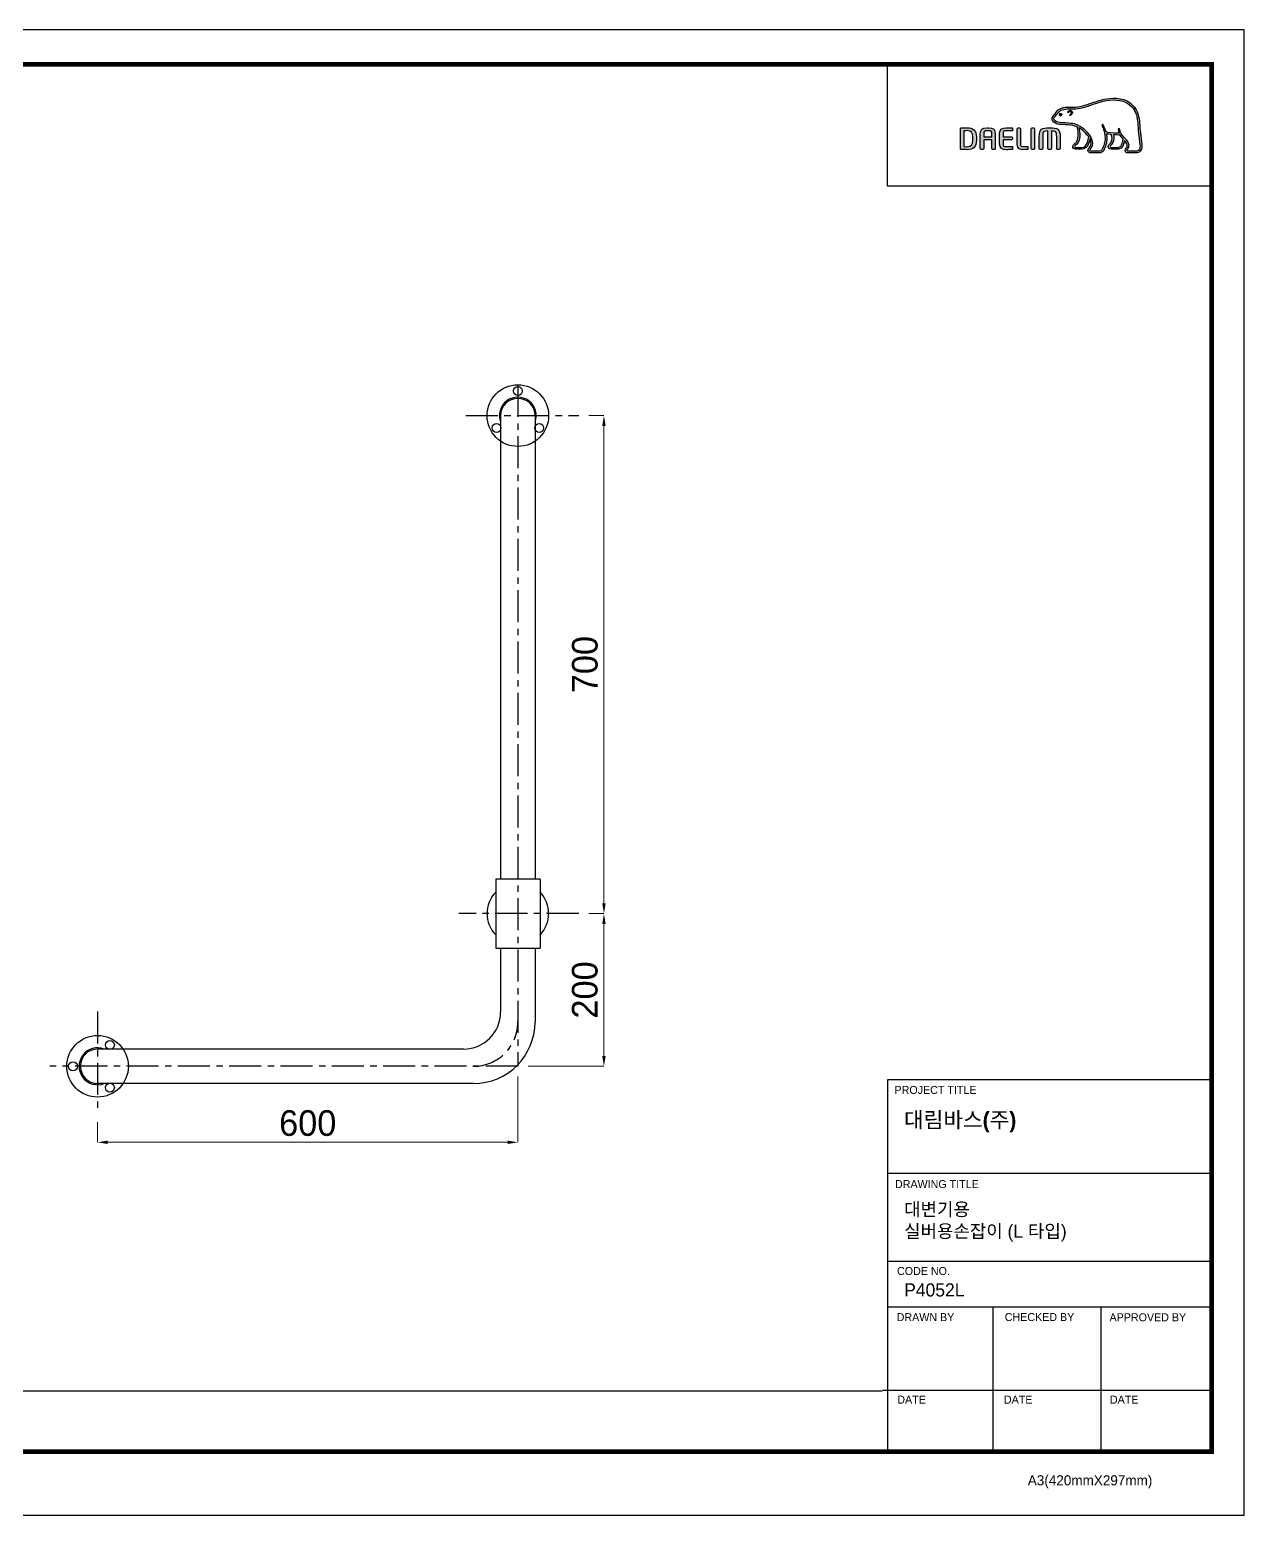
# Model space of a CAD drawing. Extents: x 0 to 790, y 0 to 579.
# Drawn here: x 316 to 790, y 0 to 579 of the extents above; entities that cross this region are included whole.
import ezdxf

# ---------------------------------------------------------------- set-up
doc = ezdxf.new("R2010")
doc.units = 0
doc.header["$LTSCALE"] = 10
doc.header["$MEASUREMENT"] = 0
doc.header["$PDMODE"] = 3
doc.header["$PDSIZE"] = -10
doc.linetypes.add('CENTER', pattern=[2, 1.25, -0.25, 0.25, -0.25])
doc.layers.get('0').update_dxf_attribs({"linetype": 'CONTINUOUS'})
doc.layers.get('DEFPOINTS').update_dxf_attribs({"linetype": 'CONTINUOUS'})
doc.layers.add('레이어 1', color=7, linetype='CONTINUOUS')
doc.styles.add('Daelim Dimension', font='')
doc.styles.get('Daelim Dimension').set_extended_font_data('나눔고딕')
doc.dimstyles.new('DEFAULT', dxfattribs={"dimscale": 2, "dimtxt": 2, "dimasz": 2, "dimexe": 0, "dimexo": 2, "dimgap": 1, "dimtad": 1, "dimdec": 0, "dimzin": 9, "dimdsep": 46, "dimtxsty": 'Daelim Dimension', "dimcen": 0.5, "dimclrd": 5, "dimclre": 5, "dimclrt": 256, "dimadec": 1, "dimazin": 0, "dimtfac": 1, "dimtdec": 0, "dimtix": 1, "dimtmove": 0, "dimatfit": 3, "dimfxl": 1, "dimtolj": 1, "dimtzin": 1, "dimlwd": 9, "dimlwe": 9, "dimarcsym": 0})

# ---------------------------------------------------------------- blocks, each defined once
blk = doc.blocks.new('*D0')
at = {"color": 5, "lineweight": 9, "transparency": 16777216}
for p, q in [((534.45, 428.41), (540.29, 428.41)), ((540.29, 424.41), (540.29, 238.41)), ((534.45, 234.41), (540.29, 234.41))]:
    blk.add_line(p, q, dxfattribs=at)
at = {"color": 5, "transparency": 16777216}
for points in [[(539.63, 424.41), (540.96, 424.41), (540.29, 428.41)], [(539.63, 238.41), (540.96, 238.41), (540.29, 234.41)]]:
    blk.add_solid(points, dxfattribs=at)
at = {"layer": 'DEFPOINTS', "color": 0, "transparency": 16777216}
for p in [(530.45, 428.41), (530.45, 234.41), (540.29, 234.41)]:
    blk.add_point(p, dxfattribs=at)
at = {"color": 7, "transparency": 16777216, "insert": (532.89, 331.41), "char_height": 10, "attachment_point": 5, "rotation": 90, "style": 'Daelim Dimension'}
blk.add_mtext('\\A1;700', dxfattribs=at)
blk = doc.blocks.new('*D1')
at = {"color": 5, "lineweight": 9, "transparency": 16777216}
for p, q in [((536.43, 234.41), (540.29, 234.41)), ((540.29, 230.41), (540.29, 178.93)), ((510.73, 174.93), (540.29, 174.93))]:
    blk.add_line(p, q, dxfattribs=at)
at = {"color": 5, "transparency": 16777216}
for points in [[(539.63, 230.41), (540.96, 230.41), (540.29, 234.41)], [(539.63, 178.93), (540.96, 178.93), (540.29, 174.93)]]:
    blk.add_solid(points, dxfattribs=at)
at = {"layer": 'DEFPOINTS', "color": 0, "transparency": 16777216}
for p in [(540.43, 234.41), (506.73, 174.93), (540.29, 174.93)]:
    blk.add_point(p, dxfattribs=at)
at = {"color": 7, "transparency": 16777216, "insert": (532.87, 204.67), "char_height": 10, "attachment_point": 5, "rotation": 90, "style": 'Daelim Dimension'}
blk.add_mtext('\\A1;200', dxfattribs=at)
blk = doc.blocks.new('*D2')
at = {"color": 5, "lineweight": 9, "transparency": 16777216}
for p, q in [((506.73, 170.93), (506.73, 145.31)), ((342.92, 153.13), (342.92, 145.31)), ((502.73, 145.31), (346.92, 145.31))]:
    blk.add_line(p, q, dxfattribs=at)
at = {"color": 5, "transparency": 16777216}
for points in [[(346.92, 145.97), (346.92, 144.64), (342.92, 145.31)], [(502.73, 145.97), (502.73, 144.64), (506.73, 145.31)]]:
    blk.add_solid(points, dxfattribs=at)
at = {"layer": 'DEFPOINTS', "color": 0, "transparency": 16777216}
for p in [(506.73, 174.93), (342.92, 157.13), (342.92, 145.31)]:
    blk.add_point(p, dxfattribs=at)
at = {"color": 7, "transparency": 16777216, "insert": (424.83, 152.75), "char_height": 10, "attachment_point": 5, "style": 'Daelim Dimension'}
blk.add_mtext('\\A1;600', dxfattribs=at)

msp = doc.modelspace()

# ---------------------------------------------------------------- hatches: boundary and pattern name
at = {"layer": '레이어 1'}
h = msp.add_hatch(color=5, dxfattribs=at)
h.dxf.hatch_style = 1
edge = h.paths.add_edge_path(flags=16)
edge.add_spline(control_points=[(748.8, 531.89), (748.46, 531.51), (748.03, 531.5), (748.01, 531.5), (748.01, 531.5), (744.54, 531.5), (744.54, 531.5), (744.42, 531.5), (744.32, 531.53), (744.26, 531.6), (744.2, 531.65), (744.18, 531.73), (744.18, 531.82), (744.18, 532.02), (744.32, 532.2), (744.47, 532.39), (744.61, 532.57), (744.75, 532.74), (744.82, 532.95), (745.01, 533.46), (744.99, 534), (744.76, 534.48), (744.36, 535.35), (743.75, 536.03), (743.16, 536.69), (743.16, 536.69), (742.96, 536.91), (742.96, 536.91), (742.2, 537.77), (741.41, 538.65), (741.34, 539.84), (741.33, 540.08), (741.22, 540.22), (741.07, 540.21), (741.07, 540.21), (740.84, 540.11), (740.84, 540.11), (740.78, 540.04), (740.75, 539.94), (740.75, 539.83), (740.75, 539.83), (740.75, 539.79), (740.75, 539.79), (740.78, 539.35), (740.88, 538.93), (741.06, 538.49), (741.06, 538.49), (741.08, 538.45), (741.08, 538.45), (741.08, 538.45), (741.03, 538.44), (741.03, 538.44), (738.81, 538.36), (736.63, 538.78), (735.99, 538.93), (735.59, 540.52), (734.95, 541.57), (734.92, 541.62), (734.87, 541.7), (734.79, 541.77), (734.72, 541.79), (734.72, 541.79), (734.53, 541.76), (734.51, 541.76), (734.49, 541.73), (734.46, 541.69), (734.39, 541.59), (734.39, 541.59), (734.38, 541.51), (734.38, 541.51), (734.38, 541.51), (734.44, 541.3), (734.44, 541.3), (734.49, 541.22), (735.63, 539.22), (735.63, 536.57), (735.63, 534.94), (735.2, 533.4), (734.35, 531.99), (734.15, 531.65), (733.88, 531.5), (733.49, 531.5), (733.49, 531.5), (730.07, 531.5), (730.07, 531.5), (729.96, 531.5), (729.72, 531.58), (729.72, 531.83), (729.72, 531.96), (729.85, 532.19), (730.06, 532.42), (731.48, 534.01), (730.66, 536.48), (729.3, 538.11), (727.98, 539.68), (725.83, 541.66), (723.07, 542.16), (722.09, 542.33), (720.48, 542.42), (719.18, 542.5), (719.18, 542.5), (717.87, 542.58), (717.87, 542.58), (717.19, 542.63), (716.08, 543.04), (715.74, 543.68), (715.6, 543.95), (715.61, 544.22), (715.79, 544.53), (715.91, 544.72), (716.06, 544.88), (716.26, 545.07), (716.47, 545.29), (716.69, 545.52), (716.87, 545.82), (716.87, 545.82), (716.92, 545.91), (716.92, 545.91), (717.58, 547.17), (718.93, 547.84), (720.95, 547.89), (720.95, 547.89), (722.09, 547.9), (722.09, 547.9), (723.35, 547.91), (724.77, 547.92), (725.93, 548.17), (727.57, 548.52), (729.22, 549.08), (730.67, 549.58), (730.67, 549.58), (730.71, 549.59), (730.71, 549.59), (732.51, 550.21), (734.36, 550.84), (736.26, 551.15), (739.3, 551.65), (743.47, 551.63), (746.09, 548.69), (747.3, 547.33), (748.05, 545.45), (748.3, 543.12), (748.3, 543.12), (748.29, 543.12), (748.29, 543.13), (748.31, 543.08), (748.33, 542.82), (748.43, 541.34), (748.47, 540.62), (748.5, 539.88), (748.69, 538.51), (748.69, 538.51), (749.21, 533.93), (749.21, 533.93), (749.21, 533.93), (749.25, 533.37), (749.25, 533.37), (749.25, 532.71), (749.1, 532.21), (748.8, 531.89)], knot_values=[0, 0, 0, 0, 1, 1, 1, 2, 2, 2, 3, 3, 3, 4, 4, 4, 5, 5, 5, 6, 6, 6, 7, 7, 7, 8, 8, 8, 9, 9, 9, 10, 10, 10, 11, 11, 11, 12, 12, 12, 13, 13, 13, 14, 14, 14, 15, 15, 15, 16, 16, 16, 17, 17, 17, 18, 18, 18, 19, 19, 19, 20, 20, 20, 21, 21, 21, 22, 22, 22, 23, 23, 23, 24, 24, 24, 25, 25, 25, 26, 26, 26, 27, 27, 27, 28, 28, 28, 29, 29, 29, 30, 30, 30, 31, 31, 31, 32, 32, 32, 33, 33, 33, 34, 34, 34, 35, 35, 35, 36, 36, 36, 37, 37, 37, 38, 38, 38, 39, 39, 39, 40, 40, 40, 41, 41, 41, 42, 42, 42, 43, 43, 43, 44, 44, 44, 45, 45, 45, 46, 46, 46, 47, 47, 47, 48, 48, 48, 49, 49, 49, 50, 50, 50, 51, 51, 51, 52, 52, 52, 53, 53, 53, 53], degree=3, periodic=0)
edge = h.paths.add_edge_path(flags=16)
edge.add_spline(control_points=[(740.8, 532.88), (740.8, 532.88), (737.97, 532.88), (737.97, 532.88), (737.76, 532.88), (737.6, 533.04), (737.6, 533.26), (737.6, 533.41), (737.72, 533.59), (737.85, 533.72), (738.42, 534.27), (739.01, 535.03), (739.01, 536.47), (739.01, 536.47), (738.97, 537.12), (738.97, 537.13), (738.97, 537.13), (738.87, 537.76), (738.87, 537.76), (738.87, 537.76), (738.86, 537.8), (738.86, 537.8), (738.86, 537.8), (738.9, 537.8), (738.9, 537.8), (739.43, 537.76), (740.46, 537.7), (741.43, 537.75), (741.68, 537.35), (742.08, 536.85), (742.67, 536.17), (742.64, 535.83), (742.36, 532.88), (740.8, 532.88)], knot_values=[0, 0, 0, 0, 1, 1, 1, 2, 2, 2, 3, 3, 3, 4, 4, 4, 5, 5, 5, 6, 6, 6, 7, 7, 7, 8, 8, 8, 9, 9, 9, 10, 10, 10, 11, 11, 11, 11], degree=3, periodic=0)
edge = h.paths.add_edge_path(flags=16)
edge.add_spline(control_points=[(726.62, 532.88), (726.62, 532.88), (724.14, 532.88), (724.14, 532.88), (723.95, 532.88), (723.75, 533.03), (723.75, 533.26), (723.75, 533.39), (723.87, 533.56), (724.08, 533.73), (724.71, 534.23), (725.66, 534.99), (725.76, 537.08), (725.76, 537.08), (725.77, 537.65), (725.77, 537.65), (725.77, 538.54), (725.57, 539.61), (725.38, 540.57), (725.38, 540.57), (725.35, 540.67), (725.35, 540.67), (725.35, 540.67), (725.43, 540.6), (725.43, 540.6), (725.8, 540.38), (727.82, 539), (729.26, 536.97), (729.14, 536.01), (728.6, 532.88), (726.62, 532.88)], knot_values=[0, 0, 0, 0, 1, 1, 1, 2, 2, 2, 3, 3, 3, 4, 4, 4, 5, 5, 5, 6, 6, 6, 7, 7, 7, 8, 8, 8, 9, 9, 9, 10, 10, 10, 10], degree=3, periodic=0)
edge = h.paths.add_edge_path()
edge.add_spline(control_points=[(749.91, 534), (749.91, 534), (749.39, 538.61), (749.39, 538.61), (749.19, 539.98), (749.16, 540.72), (749.14, 541.37), (749.14, 541.37), (749.01, 543.19), (749.01, 543.19), (748.73, 545.67), (747.93, 547.68), (746.62, 549.15), (743.78, 552.34), (739.36, 552.37), (736.14, 551.84), (734.17, 551.52), (732.29, 550.87), (730.47, 550.25), (730.47, 550.25), (730.41, 550.23), (730.41, 550.23), (728.98, 549.74), (727.37, 549.19), (725.78, 548.85), (724.69, 548.62), (723.33, 548.61), (722.12, 548.6), (722.12, 548.6), (720.93, 548.59), (720.93, 548.59), (718.64, 548.53), (717.08, 547.74), (716.29, 546.23), (716.29, 546.23), (716.25, 546.16), (716.25, 546.16), (716.12, 545.94), (715.93, 545.74), (715.76, 545.57), (715.57, 545.38), (715.35, 545.16), (715.19, 544.88), (715.02, 544.6), (714.94, 544.32), (714.94, 544.04), (714.94, 543.81), (715, 543.58), (715.12, 543.36), (715.6, 542.44), (716.99, 541.94), (717.82, 541.88), (717.82, 541.88), (719.04, 541.8), (719.07, 541.8), (720.29, 541.73), (721.96, 541.64), (722.94, 541.46), (723.51, 541.36), (724.16, 541.16), (724.76, 540.88), (724.8, 540.72), (725.11, 539.34), (725.11, 537.65), (725.11, 537.65), (725.1, 537.11), (725.1, 537.11), (725.01, 535.32), (724.23, 534.7), (723.66, 534.24), (723.6, 534.19), (723.09, 533.77), (723.05, 533.26), (723.03, 532.98), (723.11, 532.71), (723.28, 532.53), (723.47, 532.32), (723.76, 532.22), (724.14, 532.22), (724.14, 532.22), (726.62, 532.22), (726.62, 532.22), (728.47, 532.22), (729.39, 534.22), (729.67, 536.09), (729.67, 536.09), (729.68, 536.35), (729.68, 536.35), (729.68, 536.35), (729.75, 536.22), (729.75, 536.22), (729.99, 535.69), (730.14, 535.06), (730.14, 534.58), (730.14, 533.91), (729.93, 533.33), (729.53, 532.89), (729.44, 532.79), (728.94, 532.28), (728.94, 531.76), (728.94, 531.76), (728.94, 531.68), (728.94, 531.68), (729.01, 531.07), (729.51, 530.8), (729.96, 530.8), (729.96, 530.8), (733.49, 530.8), (733.49, 530.8), (734.12, 530.8), (734.63, 531.09), (734.95, 531.63), (735.85, 533.12), (736.31, 534.73), (736.31, 536.43), (736.31, 536.96), (736.26, 537.53), (736.16, 538.12), (736.16, 538.12), (736.15, 538.16), (736.15, 538.16), (736.15, 538.16), (736.2, 538.15), (736.2, 538.15), (736.62, 538.07), (737.3, 537.95), (738.15, 537.86), (738.15, 537.86), (738.17, 537.86), (738.17, 537.86), (738.17, 537.86), (738.28, 537.21), (738.28, 537.21), (738.28, 537.21), (738.31, 537.06), (738.31, 537.06), (738.31, 537.06), (738.34, 536.49), (738.34, 536.49), (738.34, 535.11), (737.72, 534.52), (737.38, 534.2), (737.38, 534.19), (736.91, 533.72), (736.86, 533.3), (736.86, 533.3), (736.85, 533.17), (736.85, 533.17), (736.85, 533.04), (736.88, 532.78), (737.11, 532.54), (737.31, 532.32), (737.63, 532.22), (738.05, 532.22), (738.05, 532.22), (740.8, 532.22), (740.8, 532.22), (742.46, 532.22), (742.96, 534.34), (743.17, 535.53), (743.17, 535.53), (743.18, 535.65), (743.18, 535.65), (743.18, 535.65), (743.24, 535.56), (743.24, 535.56), (743.63, 535.07), (743.96, 534.52), (744.13, 534.18), (744.21, 534.01), (744.26, 533.81), (744.26, 533.61), (744.26, 533.61), (744.2, 533.22), (744.2, 533.22), (744.13, 533), (743.98, 532.8), (743.84, 532.61), (743.63, 532.33), (743.41, 532.05), (743.41, 531.7), (743.41, 531.7), (743.43, 531.51), (743.43, 531.51), (743.53, 531.05), (743.9, 530.8), (744.48, 530.8), (744.48, 530.8), (748.01, 530.8), (748.01, 530.8), (748.08, 530.8), (748.77, 530.82), (749.31, 531.4), (749.74, 531.87), (749.95, 532.51), (749.95, 533.36), (749.95, 533.36), (749.91, 534), (749.91, 534)], knot_values=[0, 0, 0, 0, 1, 1, 1, 2, 2, 2, 3, 3, 3, 4, 4, 4, 5, 5, 5, 6, 6, 6, 7, 7, 7, 8, 8, 8, 9, 9, 9, 10, 10, 10, 11, 11, 11, 12, 12, 12, 13, 13, 13, 14, 14, 14, 15, 15, 15, 16, 16, 16, 17, 17, 17, 18, 18, 18, 19, 19, 19, 20, 20, 20, 21, 21, 21, 22, 22, 22, 23, 23, 23, 24, 24, 24, 25, 25, 25, 26, 26, 26, 27, 27, 27, 28, 28, 28, 29, 29, 29, 30, 30, 30, 31, 31, 31, 32, 32, 32, 33, 33, 33, 34, 34, 34, 35, 35, 35, 36, 36, 36, 37, 37, 37, 38, 38, 38, 39, 39, 39, 40, 40, 40, 41, 41, 41, 42, 42, 42, 43, 43, 43, 44, 44, 44, 45, 45, 45, 46, 46, 46, 47, 47, 47, 48, 48, 48, 49, 49, 49, 50, 50, 50, 51, 51, 51, 52, 52, 52, 53, 53, 53, 54, 54, 54, 55, 55, 55, 56, 56, 56, 57, 57, 57, 58, 58, 58, 59, 59, 59, 60, 60, 60, 61, 61, 61, 62, 62, 62, 63, 63, 63, 64, 64, 64, 65, 65, 65, 66, 66, 66, 66], degree=3, periodic=0)
edge = h.paths.add_edge_path(flags=0)
edge.add_spline(control_points=[(717.76, 545.9), (717.76, 545.9), (718.28, 546.14), (718.91, 545.89), (718.91, 545.89), (718.99, 545.86), (718.89, 545.71), (718.58, 545.3), (718.27, 545.21), (718.27, 545.21), (718.27, 545.21), (718.05, 545.13), (717.93, 545.28), (717.68, 545.57), (717.67, 545.74), (717.67, 545.74), (717.67, 545.74), (717.64, 545.87), (717.76, 545.9)], knot_values=[0, 0, 0, 0, 1, 1, 1, 2, 2, 2, 3, 3, 3, 4, 4, 4, 5, 5, 5, 6, 6, 6, 6], degree=3, periodic=0)
edge = h.paths.add_edge_path(flags=0)
edge.add_spline(control_points=[(721.15, 546.85), (721.07, 546.76), (721.07, 546.62), (721.15, 546.55), (721.23, 546.48), (721.37, 546.5), (721.44, 546.58), (721.48, 546.62), (721.9, 547.12), (722.27, 546.87), (722.4, 546.77), (722.46, 546.64), (722.44, 546.46), (722.4, 546.18), (722.16, 545.86), (721.99, 545.76), (721.9, 545.7), (721.83, 545.57), (721.88, 545.47), (721.92, 545.37), (722.05, 545.34), (722.15, 545.39), (722.46, 545.54), (722.84, 546.02), (722.89, 546.48), (722.93, 546.79), (722.79, 547.05), (722.53, 547.22), (721.99, 547.61), (721.38, 547.09), (721.15, 546.85)], knot_values=[0, 0, 0, 0, 1, 1, 1, 2, 2, 2, 3, 3, 3, 4, 4, 4, 5, 5, 5, 6, 6, 6, 7, 7, 7, 8, 8, 8, 9, 9, 9, 10, 10, 10, 10], degree=3, periodic=0)
edge = h.paths.add_edge_path(flags=0)
edge.add_spline(control_points=[(721.08, 546.47), (721.08, 546.47), (721.08, 546.47), (721.08, 546.47), (721.08, 546.47), (721.08, 546.47), (721.08, 546.47)], knot_values=[0, 0, 0, 0, 1, 1, 1, 2, 2, 2, 2], degree=3, periodic=0)
h = msp.add_hatch(color=5, dxfattribs=at)
h.dxf.hatch_style = 2
edge = h.paths.add_edge_path()
edge.add_spline(control_points=[(717.76, 545.9), (717.76, 545.9), (718.28, 546.14), (718.91, 545.89), (718.91, 545.89), (718.99, 545.86), (718.89, 545.71), (718.58, 545.3), (718.27, 545.21), (718.27, 545.21), (718.27, 545.21), (718.05, 545.13), (717.93, 545.28), (717.68, 545.57), (717.67, 545.74), (717.67, 545.74), (717.67, 545.74), (717.64, 545.87), (717.76, 545.9)], knot_values=[0, 0, 0, 0, 1, 1, 1, 2, 2, 2, 3, 3, 3, 4, 4, 4, 5, 5, 5, 6, 6, 6, 6], degree=3, periodic=0)
h = msp.add_hatch(color=5, dxfattribs=at)
h.dxf.hatch_style = 2
edge = h.paths.add_edge_path()
edge.add_spline(control_points=[(721.15, 546.85), (721.07, 546.76), (721.07, 546.62), (721.15, 546.55), (721.23, 546.48), (721.37, 546.5), (721.44, 546.58), (721.48, 546.62), (721.9, 547.12), (722.27, 546.87), (722.4, 546.77), (722.46, 546.64), (722.44, 546.46), (722.4, 546.18), (722.16, 545.86), (721.99, 545.76), (721.9, 545.7), (721.83, 545.57), (721.88, 545.47), (721.92, 545.37), (722.05, 545.34), (722.15, 545.39), (722.46, 545.54), (722.84, 546.02), (722.89, 546.48), (722.93, 546.79), (722.79, 547.05), (722.53, 547.22), (721.99, 547.61), (721.38, 547.09), (721.15, 546.85)], knot_values=[0, 0, 0, 0, 1, 1, 1, 2, 2, 2, 3, 3, 3, 4, 4, 4, 5, 5, 5, 6, 6, 6, 7, 7, 7, 8, 8, 8, 9, 9, 9, 10, 10, 10, 10], degree=3, periodic=0)
h = msp.add_hatch(color=5, dxfattribs=at)
h.dxf.hatch_style = 2
edge = h.paths.add_edge_path()
edge.add_spline(control_points=[(684.1, 535.57), (684.1, 533.96), (683.37, 533.18), (681.86, 533.18), (681.86, 533.18), (680.82, 533.2), (680.55, 533.2), (680.55, 533.2), (680.55, 539.37), (680.55, 539.37), (681.09, 539.42), (681.85, 539.43), (681.86, 539.43), (683.41, 539.43), (684.1, 538.7), (684.1, 537.04), (684.1, 537.04), (684.1, 535.57), (684.1, 535.57)], knot_values=[0, 0, 0, 0, 1, 1, 1, 2, 2, 2, 3, 3, 3, 4, 4, 4, 5, 5, 5, 6, 6, 6, 6], degree=3, periodic=0)
edge = h.paths.add_edge_path()
edge.add_spline(control_points=[(681.86, 540.59), (681.02, 540.59), (679.93, 540.54), (679.57, 540.48), (679.35, 540.45), (679.21, 540.28), (679.21, 540.06), (679.21, 540.06), (679.21, 532.55), (679.21, 532.55), (679.21, 532.32), (679.35, 532.16), (679.58, 532.13), (679.92, 532.07), (681.01, 532.02), (681.86, 532.02), (684.2, 532.02), (685.44, 533.25), (685.44, 535.57), (685.44, 535.57), (685.44, 537.04), (685.44, 537.04), (685.44, 539.36), (684.2, 540.59), (681.86, 540.59)], knot_values=[0, 0, 0, 0, 1, 1, 1, 2, 2, 2, 3, 3, 3, 4, 4, 4, 5, 5, 5, 6, 6, 6, 7, 7, 7, 8, 8, 8, 8], degree=3, periodic=0)
h = msp.add_hatch(color=5, dxfattribs=at)
h.dxf.hatch_style = 2
edge = h.paths.add_edge_path()
edge.add_spline(control_points=[(691.48, 537.05), (691.48, 537.05), (688.32, 537.05), (688.32, 537.05), (688.32, 537.17), (688.32, 538.18), (688.32, 538.18), (688.32, 539.23), (688.63, 539.41), (689.57, 539.41), (689.57, 539.41), (690.23, 539.41), (690.23, 539.41), (691.17, 539.41), (691.48, 539.23), (691.48, 538.18), (691.48, 538.18), (691.48, 537.17), (691.48, 537.05)], knot_values=[0, 0, 0, 0, 1, 1, 1, 2, 2, 2, 3, 3, 3, 4, 4, 4, 5, 5, 5, 6, 6, 6, 6], degree=3, periodic=0)
edge = h.paths.add_edge_path()
edge.add_spline(control_points=[(690.23, 540.59), (690.23, 540.59), (689.57, 540.59), (689.57, 540.59), (687.78, 540.59), (686.99, 539.85), (686.99, 538.18), (686.99, 538.18), (686.99, 532.47), (686.99, 532.47), (686.99, 532.26), (687.15, 532.09), (687.34, 532.09), (687.34, 532.09), (687.97, 532.09), (687.97, 532.09), (688.19, 532.09), (688.32, 532.28), (688.32, 532.47), (688.32, 532.47), (688.32, 535.75), (688.32, 535.88), (688.32, 535.88), (691.48, 535.88), (691.48, 535.88), (691.48, 535.75), (691.48, 532.47), (691.48, 532.47), (691.48, 532.26), (691.64, 532.09), (691.84, 532.09), (691.84, 532.09), (692.46, 532.09), (692.46, 532.09), (692.67, 532.09), (692.82, 532.29), (692.82, 532.47), (692.82, 532.47), (692.82, 538.18), (692.82, 538.18), (692.82, 539.85), (692.02, 540.59), (690.23, 540.59)], knot_values=[0, 0, 0, 0, 1, 1, 1, 2, 2, 2, 3, 3, 3, 4, 4, 4, 5, 5, 5, 6, 6, 6, 7, 7, 7, 8, 8, 8, 9, 9, 9, 10, 10, 10, 11, 11, 11, 12, 12, 12, 13, 13, 13, 14, 14, 14, 14], degree=3, periodic=0)
h = msp.add_hatch(color=5, dxfattribs=at)
h.dxf.hatch_style = 2
edge = h.paths.add_edge_path()
edge.add_spline(control_points=[(694.52, 538.41), (694.52, 538.41), (694.52, 534.2), (694.52, 534.2), (694.52, 532.73), (695.36, 532.02), (697.09, 532.02), (697.85, 532.02), (698.89, 532.03), (699.3, 532.07), (699.3, 532.07), (699.5, 532.09), (699.5, 532.09), (699.5, 532.09), (699.56, 532.1), (699.56, 532.1), (699.56, 532.1), (699.56, 533.22), (699.56, 533.22), (699.56, 533.22), (697.09, 533.22), (697.09, 533.22), (695.86, 533.22), (695.86, 533.57), (695.86, 534.2), (695.86, 534.2), (695.86, 535.76), (695.86, 535.88), (695.98, 535.88), (699.18, 535.88), (699.18, 535.88), (699.39, 535.88), (699.56, 536.05), (699.56, 536.25), (699.56, 536.25), (699.56, 536.67), (699.56, 536.67), (699.56, 536.88), (699.39, 537.04), (699.18, 537.04), (699.18, 537.04), (695.98, 537.04), (695.86, 537.04), (695.86, 537.16), (695.86, 538.41), (695.86, 538.41), (695.86, 539.04), (695.86, 539.39), (697.09, 539.39), (697.09, 539.39), (699.56, 539.38), (699.56, 539.38), (699.56, 539.38), (699.56, 540.5), (699.56, 540.5), (699.56, 540.5), (699.3, 540.53), (699.3, 540.53), (698.82, 540.57), (697.7, 540.59), (697.09, 540.59), (695.36, 540.59), (694.52, 539.88), (694.52, 538.41)], knot_values=[0, 0, 0, 0, 1, 1, 1, 2, 2, 2, 3, 3, 3, 4, 4, 4, 5, 5, 5, 6, 6, 6, 7, 7, 7, 8, 8, 8, 9, 9, 9, 10, 10, 10, 11, 11, 11, 12, 12, 12, 13, 13, 13, 14, 14, 14, 15, 15, 15, 16, 16, 16, 17, 17, 17, 18, 18, 18, 19, 19, 19, 20, 20, 20, 21, 21, 21, 21], degree=3, periodic=0)
h = msp.add_hatch(color=5, dxfattribs=at)
h.dxf.hatch_style = 2
edge = h.paths.add_edge_path()
edge.add_spline(control_points=[(701.71, 540.52), (701.5, 540.52), (701.33, 540.35), (701.33, 540.14), (701.33, 540.14), (701.33, 534.2), (701.33, 534.2), (701.33, 532.27), (702.65, 532.02), (703.8, 532.02), (704.64, 532.02), (704.86, 532.05), (705.11, 532.1), (705.11, 532.1), (705.25, 532.12), (705.25, 532.12), (705.25, 532.12), (705.45, 532.14), (705.45, 532.14), (705.45, 532.14), (705.51, 532.15), (705.51, 532.15), (705.51, 532.15), (705.51, 533.22), (705.51, 533.22), (705.51, 533.22), (703.81, 533.22), (703.81, 533.22), (702.66, 533.22), (702.66, 533.65), (702.66, 534.07), (702.66, 534.07), (702.66, 540.14), (702.66, 540.14), (702.66, 540.35), (702.49, 540.52), (702.29, 540.52), (702.29, 540.52), (701.71, 540.52), (701.71, 540.52)], knot_values=[0, 0, 0, 0, 1, 1, 1, 2, 2, 2, 3, 3, 3, 4, 4, 4, 5, 5, 5, 6, 6, 6, 7, 7, 7, 8, 8, 8, 9, 9, 9, 10, 10, 10, 11, 11, 11, 12, 12, 12, 13, 13, 13, 13], degree=3, periodic=0)
h = msp.add_hatch(color=5, dxfattribs=at)
h.dxf.hatch_style = 2
edge = h.paths.add_edge_path()
edge.add_spline(control_points=[(707.16, 540.52), (706.94, 540.52), (706.81, 540.33), (706.81, 540.15), (706.81, 540.15), (706.81, 532.47), (706.81, 532.47), (706.81, 532.26), (706.97, 532.09), (707.16, 532.09), (707.16, 532.09), (707.79, 532.09), (707.79, 532.09), (708.01, 532.09), (708.14, 532.28), (708.14, 532.47), (708.14, 532.47), (708.14, 540.15), (708.14, 540.15), (708.14, 540.36), (707.99, 540.52), (707.79, 540.52), (707.79, 540.52), (707.16, 540.52), (707.16, 540.52)], knot_values=[0, 0, 0, 0, 1, 1, 1, 2, 2, 2, 3, 3, 3, 4, 4, 4, 5, 5, 5, 6, 6, 6, 7, 7, 7, 8, 8, 8, 8], degree=3, periodic=0)
h = msp.add_hatch(color=5, dxfattribs=at)
h.dxf.hatch_style = 2
edge = h.paths.add_edge_path()
edge.add_spline(control_points=[(709.94, 537.2), (709.94, 537.2), (709.94, 532.47), (709.94, 532.47), (709.94, 532.26), (710.1, 532.09), (710.3, 532.09), (710.3, 532.09), (710.93, 532.09), (710.93, 532.09), (711.16, 532.09), (711.29, 532.28), (711.29, 532.47), (711.29, 532.47), (711.29, 537.08), (711.29, 537.08), (711.29, 539.12), (711.63, 539.31), (713.36, 539.32), (713.36, 539.19), (713.36, 532.47), (713.36, 532.47), (713.36, 532.25), (713.51, 532.09), (713.71, 532.09), (713.71, 532.09), (714.33, 532.09), (714.33, 532.09), (714.56, 532.09), (714.69, 532.28), (714.69, 532.47), (714.69, 532.47), (714.69, 539.17), (714.69, 539.3), (715.49, 539.3), (716.06, 539.24), (716.37, 538.93), (716.69, 538.61), (716.75, 538.01), (716.75, 537.08), (716.75, 537.08), (716.75, 532.47), (716.75, 532.47), (716.75, 532.26), (716.92, 532.09), (717.11, 532.09), (717.11, 532.09), (717.75, 532.09), (717.75, 532.09), (717.97, 532.09), (718.1, 532.29), (718.1, 532.47), (718.1, 532.47), (718.1, 537.2), (718.1, 537.2), (718.1, 540.07), (717.09, 540.55), (714.03, 540.55), (710.96, 540.55), (709.94, 540.07), (709.94, 537.2)], knot_values=[0, 0, 0, 0, 1, 1, 1, 2, 2, 2, 3, 3, 3, 4, 4, 4, 5, 5, 5, 6, 6, 6, 7, 7, 7, 8, 8, 8, 9, 9, 9, 10, 10, 10, 11, 11, 11, 12, 12, 12, 13, 13, 13, 14, 14, 14, 15, 15, 15, 16, 16, 16, 17, 17, 17, 18, 18, 18, 19, 19, 19, 20, 20, 20, 20], degree=3, periodic=0)

# ---------------------------------------------------------------- linework, layer by layer
at = {"color": 5, "ltscale": 0.5}
for p, q in [((650.86, 517.77), (650.86, 565.32)), ((650.86, 169.65), (650.86, 24.02))]:
    msp.add_line(p, q, dxfattribs=at)
at = {"color": 5}
for p, q in [((726.51, 532.22), (726.51, 532.22)), ((12.7, 48.49), (648.72, 48.49))]:
    msp.add_line(p, q, dxfattribs=at)
at = {"color": 5, "ltscale": 40}
for p, q in [((777.1, 517.77), (650.86, 517.77)), ((777.1, 169.65), (650.86, 169.65)), ((777.1, 133.17), (650.86, 133.17)), ((777.1, 133.17), (650.86, 133.17)), ((777.1, 98.84), (650.86, 98.84)), ((777.1, 98.84), (650.86, 98.84)), ((777.1, 81.14), (650.86, 81.14)), ((777.1, 81.14), (650.86, 81.14)), ((691.87, 81.14), (691.87, 24.78)), ((733.95, 81.14), (733.95, 24.78)), ((777.1, 48.58), (648.87, 48.58)), ((777.1, 48.58), (651.85, 48.58)), ((777.1, 24.78), (668.91, 24.78))]:
    msp.add_line(p, q, dxfattribs=at)
at = {"color": 1, "linetype": 'CENTER'}
for p, q in [((506.73, 440.41), (506.73, 174.93)), ((486.46, 428.41), (530.45, 428.41)), ((530.45, 234.41), (483.77, 234.41)), ((342.92, 196.25), (342.92, 157.13)), ((506.73, 174.93), (324.36, 174.93))]:
    msp.add_line(p, q, dxfattribs=at)
for p, q in [((500.01, 428.41), (500.01, 247.85)), ((513.45, 428.41), (513.45, 247.85)), ((498.09, 247.85), (498.09, 220.97)), ((515.37, 247.85), (498.09, 247.85)), ((515.37, 247.85), (515.37, 220.97)), ((498.09, 220.97), (515.37, 220.97)), ((500.01, 220.97), (500.01, 196.05)), ((513.45, 220.97), (513.45, 192.21)), ((485.61, 181.65), (342.92, 181.65)), ((489.45, 168.21), (342.92, 168.21))]:
    msp.add_line(p, q)
at = {"ltscale": 0.5}
msp.add_lwpolyline([(0, 0), (789.88, 0), (789.88, 578.76), (0, 578.76)], close=True, dxfattribs=at)
at = {"color": 5, "linetype": 'ByBlock', "lineweight": 200, "const_width": 1.82}
msp.add_lwpolyline([(12.7, 24.78), (777.1, 24.78), (777.1, 565.32), (12.7, 565.32)], close=True, dxfattribs=at)
for centre in [(506.73, 428.41), (342.92, 174.93)]:
    msp.add_circle(centre, 12)
at = {"linetype": 'ByBlock'}
for centre in [(506.73, 438.01), (498.42, 423.61), (515.05, 423.61), (347.72, 183.24), (333.32, 174.93), (347.72, 166.62)]:
    msp.add_circle(centre, 1.74, dxfattribs=at)
for centre, start, end in [((506.73, 428.41), 338.96053, 201.03947), ((342.92, 174.93), 68.96053, 291.03947)]:
    msp.add_arc(centre, 7.2, start, end, dxfattribs=at)
for centre, radius, start, end in [((506.73, 428.41), 6.72, 0, 180), ((506.73, 234.41), 12, 136.05448, 223.94552), ((506.73, 234.41), 12, 316.05448, 43.94552), ((485.61, 196.05), 14.4, 270, 0), ((489.45, 192.21), 24, 270, 0), ((342.92, 174.93), 6.72, 90, 270)]:
    msp.add_arc(centre, radius, start, end)
at = {"color": 1, "linetype": 'CENTER'}
msp.add_arc((489.45, 192.21), 17.28, 270, 0, dxfattribs=at)
at = {"layer": '레이어 1', "color": 5}
for points, knots in [([(749.91, 534), (749.91, 534), (749.39, 538.61), (749.39, 538.61), (749.19, 539.98), (749.16, 540.72), (749.14, 541.37), (749.14, 541.37), (749.01, 543.19), (749.01, 543.19), (748.73, 545.67), (747.93, 547.68), (746.62, 549.15), (743.78, 552.34), (739.36, 552.37), (736.14, 551.84), (734.17, 551.52), (732.29, 550.87), (730.47, 550.25), (730.47, 550.25), (730.41, 550.23), (730.41, 550.23), (728.98, 549.74), (727.37, 549.19), (725.78, 548.85), (724.69, 548.62), (723.33, 548.61), (722.12, 548.6), (722.12, 548.6), (720.93, 548.59), (720.93, 548.59), (718.64, 548.53), (717.08, 547.74), (716.29, 546.23), (716.29, 546.23), (716.25, 546.16), (716.25, 546.16), (716.12, 545.94), (715.93, 545.74), (715.76, 545.57), (715.57, 545.38), (715.35, 545.16), (715.19, 544.88), (715.02, 544.6), (714.94, 544.32), (714.94, 544.04), (714.94, 543.81), (715, 543.58), (715.12, 543.36), (715.6, 542.44), (716.99, 541.94), (717.82, 541.88), (717.82, 541.88), (719.04, 541.8), (719.07, 541.8), (720.29, 541.73), (721.96, 541.64), (722.94, 541.46), (723.51, 541.36), (724.16, 541.16), (724.76, 540.88), (724.8, 540.72), (725.11, 539.34), (725.11, 537.65), (725.11, 537.65), (725.1, 537.11), (725.1, 537.11), (725.01, 535.32), (724.23, 534.7), (723.66, 534.24), (723.6, 534.19), (723.09, 533.77), (723.05, 533.26), (723.03, 532.98), (723.11, 532.71), (723.28, 532.53), (723.47, 532.32), (723.76, 532.22), (724.14, 532.22), (724.14, 532.22), (726.62, 532.22), (726.62, 532.22), (728.47, 532.22), (729.39, 534.22), (729.67, 536.09), (729.67, 536.09), (729.68, 536.35), (729.68, 536.35), (729.68, 536.35), (729.75, 536.22), (729.75, 536.22), (729.99, 535.69), (730.14, 535.06), (730.14, 534.58), (730.14, 533.91), (729.93, 533.33), (729.53, 532.89), (729.44, 532.79), (728.94, 532.28), (728.94, 531.76), (728.94, 531.76), (728.94, 531.68), (728.94, 531.68), (729.01, 531.07), (729.51, 530.8), (729.96, 530.8), (729.96, 530.8), (733.49, 530.8), (733.49, 530.8), (734.12, 530.8), (734.63, 531.09), (734.95, 531.63), (735.85, 533.12), (736.31, 534.73), (736.31, 536.43), (736.31, 536.96), (736.26, 537.53), (736.16, 538.12), (736.16, 538.12), (736.15, 538.16), (736.15, 538.16), (736.15, 538.16), (736.2, 538.15), (736.2, 538.15), (736.62, 538.07), (737.3, 537.95), (738.15, 537.86), (738.15, 537.86), (738.17, 537.86), (738.17, 537.86), (738.17, 537.86), (738.28, 537.21), (738.28, 537.21), (738.28, 537.21), (738.31, 537.06), (738.31, 537.06), (738.31, 537.06), (738.34, 536.49), (738.34, 536.49), (738.34, 535.11), (737.72, 534.52), (737.38, 534.2), (737.38, 534.19), (736.91, 533.72), (736.86, 533.3), (736.86, 533.3), (736.85, 533.17), (736.85, 533.17), (736.85, 533.04), (736.88, 532.78), (737.11, 532.54), (737.31, 532.32), (737.63, 532.22), (738.05, 532.22), (738.05, 532.22), (740.8, 532.22), (740.8, 532.22), (742.46, 532.22), (742.96, 534.34), (743.17, 535.53), (743.17, 535.53), (743.18, 535.65), (743.18, 535.65), (743.18, 535.65), (743.24, 535.56), (743.24, 535.56), (743.63, 535.07), (743.96, 534.52), (744.13, 534.18), (744.21, 534.01), (744.26, 533.81), (744.26, 533.61), (744.26, 533.61), (744.2, 533.22), (744.2, 533.22), (744.13, 533), (743.98, 532.8), (743.84, 532.61), (743.63, 532.33), (743.41, 532.05), (743.41, 531.7), (743.41, 531.7), (743.43, 531.51), (743.43, 531.51), (743.53, 531.05), (743.9, 530.8), (744.48, 530.8), (744.48, 530.8), (748.01, 530.8), (748.01, 530.8), (748.08, 530.8), (748.77, 530.82), (749.31, 531.4), (749.74, 531.87), (749.95, 532.51), (749.95, 533.36), (749.95, 533.36), (749.91, 534), (749.91, 534)], [0, 0, 0, 0, 1, 1, 1, 2, 2, 2, 3, 3, 3, 4, 4, 4, 5, 5, 5, 6, 6, 6, 7, 7, 7, 8, 8, 8, 9, 9, 9, 10, 10, 10, 11, 11, 11, 12, 12, 12, 13, 13, 13, 14, 14, 14, 15, 15, 15, 16, 16, 16, 17, 17, 17, 18, 18, 18, 19, 19, 19, 20, 20, 20, 21, 21, 21, 22, 22, 22, 23, 23, 23, 24, 24, 24, 25, 25, 25, 26, 26, 26, 27, 27, 27, 28, 28, 28, 29, 29, 29, 30, 30, 30, 31, 31, 31, 32, 32, 32, 33, 33, 33, 34, 34, 34, 35, 35, 35, 36, 36, 36, 37, 37, 37, 38, 38, 38, 39, 39, 39, 40, 40, 40, 41, 41, 41, 42, 42, 42, 43, 43, 43, 44, 44, 44, 45, 45, 45, 46, 46, 46, 47, 47, 47, 48, 48, 48, 49, 49, 49, 50, 50, 50, 51, 51, 51, 52, 52, 52, 53, 53, 53, 54, 54, 54, 55, 55, 55, 56, 56, 56, 57, 57, 57, 58, 58, 58, 59, 59, 59, 60, 60, 60, 61, 61, 61, 62, 62, 62, 63, 63, 63, 64, 64, 64, 65, 65, 65, 66, 66, 66, 66]), ([(717.76, 545.9), (717.76, 545.9), (718.28, 546.14), (718.91, 545.89), (718.91, 545.89), (718.99, 545.86), (718.89, 545.71), (718.58, 545.3), (718.27, 545.21), (718.27, 545.21), (718.27, 545.21), (718.05, 545.13), (717.93, 545.28), (717.68, 545.57), (717.67, 545.74), (717.67, 545.74), (717.67, 545.74), (717.64, 545.87), (717.76, 545.9)], [0, 0, 0, 0, 1, 1, 1, 2, 2, 2, 3, 3, 3, 4, 4, 4, 5, 5, 5, 6, 6, 6, 6]), ([(721.15, 546.85), (721.07, 546.76), (721.07, 546.62), (721.15, 546.55), (721.23, 546.48), (721.37, 546.5), (721.44, 546.58), (721.48, 546.62), (721.9, 547.12), (722.27, 546.87), (722.4, 546.77), (722.46, 546.64), (722.44, 546.46), (722.4, 546.18), (722.16, 545.86), (721.99, 545.76), (721.9, 545.7), (721.83, 545.57), (721.88, 545.47), (721.92, 545.37), (722.05, 545.34), (722.15, 545.39), (722.46, 545.54), (722.84, 546.02), (722.89, 546.48), (722.93, 546.79), (722.79, 547.05), (722.53, 547.22), (721.99, 547.61), (721.38, 547.09), (721.15, 546.85)], [0, 0, 0, 0, 1, 1, 1, 2, 2, 2, 3, 3, 3, 4, 4, 4, 5, 5, 5, 6, 6, 6, 7, 7, 7, 8, 8, 8, 9, 9, 9, 10, 10, 10, 10]), ([(721.08, 546.47), (721.08, 546.47), (721.08, 546.47), (721.08, 546.47), (721.08, 546.47), (721.08, 546.47), (721.08, 546.47)], [0, 0, 0, 0, 1, 1, 1, 2, 2, 2, 2]), ([(681.86, 540.59), (681.02, 540.59), (679.93, 540.54), (679.57, 540.48), (679.35, 540.45), (679.21, 540.28), (679.21, 540.06), (679.21, 540.06), (679.21, 532.55), (679.21, 532.55), (679.21, 532.32), (679.35, 532.16), (679.58, 532.13), (679.92, 532.07), (681.01, 532.02), (681.86, 532.02), (684.2, 532.02), (685.44, 533.25), (685.44, 535.57), (685.44, 535.57), (685.44, 537.04), (685.44, 537.04), (685.44, 539.36), (684.2, 540.59), (681.86, 540.59)], [0, 0, 0, 0, 1, 1, 1, 2, 2, 2, 3, 3, 3, 4, 4, 4, 5, 5, 5, 6, 6, 6, 7, 7, 7, 8, 8, 8, 8]), ([(684.1, 535.57), (684.1, 533.96), (683.37, 533.18), (681.86, 533.18), (681.86, 533.18), (680.82, 533.2), (680.55, 533.2), (680.55, 533.2), (680.55, 539.37), (680.55, 539.37), (681.09, 539.42), (681.85, 539.43), (681.86, 539.43), (683.41, 539.43), (684.1, 538.7), (684.1, 537.04), (684.1, 537.04), (684.1, 535.57), (684.1, 535.57)], [0, 0, 0, 0, 1, 1, 1, 2, 2, 2, 3, 3, 3, 4, 4, 4, 5, 5, 5, 6, 6, 6, 6]), ([(690.23, 540.59), (690.23, 540.59), (689.57, 540.59), (689.57, 540.59), (687.78, 540.59), (686.99, 539.85), (686.99, 538.18), (686.99, 538.18), (686.99, 532.47), (686.99, 532.47), (686.99, 532.26), (687.15, 532.09), (687.34, 532.09), (687.34, 532.09), (687.97, 532.09), (687.97, 532.09), (688.19, 532.09), (688.32, 532.28), (688.32, 532.47), (688.32, 532.47), (688.32, 535.75), (688.32, 535.88), (688.32, 535.88), (691.48, 535.88), (691.48, 535.88), (691.48, 535.75), (691.48, 532.47), (691.48, 532.47), (691.48, 532.26), (691.64, 532.09), (691.84, 532.09), (691.84, 532.09), (692.46, 532.09), (692.46, 532.09), (692.67, 532.09), (692.82, 532.29), (692.82, 532.47), (692.82, 532.47), (692.82, 538.18), (692.82, 538.18), (692.82, 539.85), (692.02, 540.59), (690.23, 540.59)], [0, 0, 0, 0, 1, 1, 1, 2, 2, 2, 3, 3, 3, 4, 4, 4, 5, 5, 5, 6, 6, 6, 7, 7, 7, 8, 8, 8, 9, 9, 9, 10, 10, 10, 11, 11, 11, 12, 12, 12, 13, 13, 13, 14, 14, 14, 14]), ([(691.48, 537.05), (691.48, 537.05), (688.32, 537.05), (688.32, 537.05), (688.32, 537.17), (688.32, 538.18), (688.32, 538.18), (688.32, 539.23), (688.63, 539.41), (689.57, 539.41), (689.57, 539.41), (690.23, 539.41), (690.23, 539.41), (691.17, 539.41), (691.48, 539.23), (691.48, 538.18), (691.48, 538.18), (691.48, 537.17), (691.48, 537.05)], [0, 0, 0, 0, 1, 1, 1, 2, 2, 2, 3, 3, 3, 4, 4, 4, 5, 5, 5, 6, 6, 6, 6]), ([(694.52, 538.41), (694.52, 538.41), (694.52, 534.2), (694.52, 534.2), (694.52, 532.73), (695.36, 532.02), (697.09, 532.02), (697.85, 532.02), (698.89, 532.03), (699.3, 532.07), (699.3, 532.07), (699.5, 532.09), (699.5, 532.09), (699.5, 532.09), (699.56, 532.1), (699.56, 532.1), (699.56, 532.1), (699.56, 533.22), (699.56, 533.22), (699.56, 533.22), (697.09, 533.22), (697.09, 533.22), (695.86, 533.22), (695.86, 533.57), (695.86, 534.2), (695.86, 534.2), (695.86, 535.76), (695.86, 535.88), (695.98, 535.88), (699.18, 535.88), (699.18, 535.88), (699.39, 535.88), (699.56, 536.05), (699.56, 536.25), (699.56, 536.25), (699.56, 536.67), (699.56, 536.67), (699.56, 536.88), (699.39, 537.04), (699.18, 537.04), (699.18, 537.04), (695.98, 537.04), (695.86, 537.04), (695.86, 537.16), (695.86, 538.41), (695.86, 538.41), (695.86, 539.04), (695.86, 539.39), (697.09, 539.39), (697.09, 539.39), (699.56, 539.38), (699.56, 539.38), (699.56, 539.38), (699.56, 540.5), (699.56, 540.5), (699.56, 540.5), (699.3, 540.53), (699.3, 540.53), (698.82, 540.57), (697.7, 540.59), (697.09, 540.59), (695.36, 540.59), (694.52, 539.88), (694.52, 538.41)], [0, 0, 0, 0, 1, 1, 1, 2, 2, 2, 3, 3, 3, 4, 4, 4, 5, 5, 5, 6, 6, 6, 7, 7, 7, 8, 8, 8, 9, 9, 9, 10, 10, 10, 11, 11, 11, 12, 12, 12, 13, 13, 13, 14, 14, 14, 15, 15, 15, 16, 16, 16, 17, 17, 17, 18, 18, 18, 19, 19, 19, 20, 20, 20, 21, 21, 21, 21]), ([(701.71, 540.52), (701.5, 540.52), (701.33, 540.35), (701.33, 540.14), (701.33, 540.14), (701.33, 534.2), (701.33, 534.2), (701.33, 532.27), (702.65, 532.02), (703.8, 532.02), (704.64, 532.02), (704.86, 532.05), (705.11, 532.1), (705.11, 532.1), (705.25, 532.12), (705.25, 532.12), (705.25, 532.12), (705.45, 532.14), (705.45, 532.14), (705.45, 532.14), (705.51, 532.15), (705.51, 532.15), (705.51, 532.15), (705.51, 533.22), (705.51, 533.22), (705.51, 533.22), (703.81, 533.22), (703.81, 533.22), (702.66, 533.22), (702.66, 533.65), (702.66, 534.07), (702.66, 534.07), (702.66, 540.14), (702.66, 540.14), (702.66, 540.35), (702.49, 540.52), (702.29, 540.52), (702.29, 540.52), (701.71, 540.52), (701.71, 540.52)], [0, 0, 0, 0, 1, 1, 1, 2, 2, 2, 3, 3, 3, 4, 4, 4, 5, 5, 5, 6, 6, 6, 7, 7, 7, 8, 8, 8, 9, 9, 9, 10, 10, 10, 11, 11, 11, 12, 12, 12, 13, 13, 13, 13]), ([(707.16, 540.52), (706.94, 540.52), (706.81, 540.33), (706.81, 540.15), (706.81, 540.15), (706.81, 532.47), (706.81, 532.47), (706.81, 532.26), (706.97, 532.09), (707.16, 532.09), (707.16, 532.09), (707.79, 532.09), (707.79, 532.09), (708.01, 532.09), (708.14, 532.28), (708.14, 532.47), (708.14, 532.47), (708.14, 540.15), (708.14, 540.15), (708.14, 540.36), (707.99, 540.52), (707.79, 540.52), (707.79, 540.52), (707.16, 540.52), (707.16, 540.52)], [0, 0, 0, 0, 1, 1, 1, 2, 2, 2, 3, 3, 3, 4, 4, 4, 5, 5, 5, 6, 6, 6, 7, 7, 7, 8, 8, 8, 8]), ([(709.94, 537.2), (709.94, 537.2), (709.94, 532.47), (709.94, 532.47), (709.94, 532.26), (710.1, 532.09), (710.3, 532.09), (710.3, 532.09), (710.93, 532.09), (710.93, 532.09), (711.16, 532.09), (711.29, 532.28), (711.29, 532.47), (711.29, 532.47), (711.29, 537.08), (711.29, 537.08), (711.29, 539.12), (711.63, 539.31), (713.36, 539.32), (713.36, 539.19), (713.36, 532.47), (713.36, 532.47), (713.36, 532.25), (713.51, 532.09), (713.71, 532.09), (713.71, 532.09), (714.33, 532.09), (714.33, 532.09), (714.56, 532.09), (714.69, 532.28), (714.69, 532.47), (714.69, 532.47), (714.69, 539.17), (714.69, 539.3), (715.49, 539.3), (716.06, 539.24), (716.37, 538.93), (716.69, 538.61), (716.75, 538.01), (716.75, 537.08), (716.75, 537.08), (716.75, 532.47), (716.75, 532.47), (716.75, 532.26), (716.92, 532.09), (717.11, 532.09), (717.11, 532.09), (717.75, 532.09), (717.75, 532.09), (717.97, 532.09), (718.1, 532.29), (718.1, 532.47), (718.1, 532.47), (718.1, 537.2), (718.1, 537.2), (718.1, 540.07), (717.09, 540.55), (714.03, 540.55), (710.96, 540.55), (709.94, 540.07), (709.94, 537.2)], [0, 0, 0, 0, 1, 1, 1, 2, 2, 2, 3, 3, 3, 4, 4, 4, 5, 5, 5, 6, 6, 6, 7, 7, 7, 8, 8, 8, 9, 9, 9, 10, 10, 10, 11, 11, 11, 12, 12, 12, 13, 13, 13, 14, 14, 14, 15, 15, 15, 16, 16, 16, 17, 17, 17, 18, 18, 18, 19, 19, 19, 20, 20, 20, 20]), ([(726.62, 532.88), (726.62, 532.88), (724.14, 532.88), (724.14, 532.88), (723.95, 532.88), (723.75, 533.03), (723.75, 533.26), (723.75, 533.39), (723.87, 533.56), (724.08, 533.73), (724.71, 534.23), (725.66, 534.99), (725.76, 537.08), (725.76, 537.08), (725.77, 537.65), (725.77, 537.65), (725.77, 538.54), (725.57, 539.61), (725.38, 540.57), (725.38, 540.57), (725.35, 540.67), (725.35, 540.67), (725.35, 540.67), (725.43, 540.6), (725.43, 540.6), (725.8, 540.38), (727.82, 539), (729.26, 536.97), (729.14, 536.01), (728.6, 532.88), (726.62, 532.88)], [0, 0, 0, 0, 1, 1, 1, 2, 2, 2, 3, 3, 3, 4, 4, 4, 5, 5, 5, 6, 6, 6, 7, 7, 7, 8, 8, 8, 9, 9, 9, 10, 10, 10, 10]), ([(734.44, 541.3), (734.49, 541.22), (735.63, 539.22), (735.63, 536.57), (735.63, 534.94), (735.2, 533.4), (734.35, 531.99)], [24, 24, 24, 24, 25, 25, 25, 26, 26, 26, 26]), ([(740.8, 532.88), (740.8, 532.88), (737.97, 532.88), (737.97, 532.88), (737.76, 532.88), (737.6, 533.04), (737.6, 533.26), (737.6, 533.41), (737.72, 533.59), (737.85, 533.72), (738.42, 534.27), (739.01, 535.03), (739.01, 536.47), (739.01, 536.47), (738.97, 537.12), (738.97, 537.13), (738.97, 537.13), (738.87, 537.76), (738.87, 537.76), (738.87, 537.76), (738.86, 537.8), (738.86, 537.8), (738.86, 537.8), (738.9, 537.8), (738.9, 537.8), (739.43, 537.76), (740.46, 537.7), (741.43, 537.75), (741.68, 537.35), (742.08, 536.85), (742.67, 536.17), (742.64, 535.83), (742.36, 532.88), (740.8, 532.88)], [0, 0, 0, 0, 1, 1, 1, 2, 2, 2, 3, 3, 3, 4, 4, 4, 5, 5, 5, 6, 6, 6, 7, 7, 7, 8, 8, 8, 9, 9, 9, 10, 10, 10, 11, 11, 11, 11]), ([(730.07, 531.5), (729.96, 531.5), (729.72, 531.58), (729.72, 531.83), (729.72, 531.96), (729.85, 532.19), (730.06, 532.42)], [28, 28, 28, 28, 29, 29, 29, 30, 30, 30, 30]), ([(744.26, 531.6), (744.2, 531.65), (744.18, 531.73), (744.18, 531.82), (744.18, 532.02), (744.32, 532.2), (744.47, 532.39)], [3, 3, 3, 3, 4, 4, 4, 5, 5, 5, 5])]:
    msp.add_open_spline(points, degree=3, knots=knots, dxfattribs=at)
for points in [[(730.71, 549.59), (732.51, 550.21), (734.36, 550.84), (736.26, 551.15)], [(736.26, 551.15), (739.3, 551.65), (743.47, 551.63), (746.09, 548.69)], [(715.74, 543.68), (715.6, 543.95), (715.61, 544.22), (715.79, 544.53)], [(715.79, 544.53), (715.91, 544.72), (716.06, 544.88), (716.26, 545.07)], [(716.26, 545.07), (716.47, 545.29), (716.69, 545.52), (716.87, 545.82)], [(716.87, 545.82), (716.87, 545.82), (716.92, 545.91), (716.92, 545.91)], [(716.92, 545.91), (717.58, 547.17), (718.93, 547.84), (720.95, 547.89)], [(720.95, 547.89), (720.95, 547.89), (722.09, 547.9), (722.09, 547.9)], [(722.09, 547.9), (723.35, 547.91), (724.77, 547.92), (725.93, 548.17)], [(725.93, 548.17), (727.57, 548.52), (729.22, 549.08), (730.67, 549.58)], [(730.67, 549.58), (730.67, 549.58), (730.71, 549.59), (730.71, 549.59)], [(746.09, 548.69), (747.3, 547.33), (748.05, 545.45), (748.3, 543.12)], [(717.87, 542.58), (717.19, 542.63), (716.08, 543.04), (715.74, 543.68)], [(719.18, 542.5), (719.18, 542.5), (717.87, 542.58), (717.87, 542.58)], [(723.07, 542.16), (722.09, 542.33), (720.48, 542.42), (719.18, 542.5)], [(729.3, 538.11), (727.98, 539.68), (725.83, 541.66), (723.07, 542.16)], [(734.39, 541.59), (734.39, 541.59), (734.38, 541.51), (734.38, 541.51)], [(734.38, 541.51), (734.38, 541.51), (734.44, 541.3), (734.44, 541.3)], [(734.51, 541.76), (734.49, 541.73), (734.46, 541.69), (734.39, 541.59)], [(734.72, 541.79), (734.72, 541.79), (734.53, 541.76), (734.51, 541.76)], [(734.92, 541.62), (734.87, 541.7), (734.79, 541.77), (734.72, 541.79)], [(735.99, 538.93), (735.59, 540.52), (734.95, 541.57), (734.92, 541.62)], [(741.03, 538.44), (738.81, 538.36), (736.63, 538.78), (735.99, 538.93)], [(740.84, 540.11), (740.78, 540.04), (740.75, 539.94), (740.75, 539.83)], [(740.75, 539.83), (740.75, 539.83), (740.75, 539.79), (740.75, 539.79)], [(740.75, 539.79), (740.78, 539.35), (740.88, 538.93), (741.06, 538.49)], [(741.07, 540.21), (741.07, 540.21), (740.84, 540.11), (740.84, 540.11)], [(741.08, 538.45), (741.08, 538.45), (741.03, 538.44), (741.03, 538.44)], [(741.06, 538.49), (741.06, 538.49), (741.08, 538.45), (741.08, 538.45)], [(741.34, 539.84), (741.33, 540.08), (741.22, 540.22), (741.07, 540.21)], [(742.96, 536.91), (742.2, 537.77), (741.41, 538.65), (741.34, 539.84)], [(748.3, 543.12), (748.3, 543.12), (748.29, 543.12), (748.29, 543.13)], [(748.29, 543.13), (748.31, 543.08), (748.33, 542.82), (748.43, 541.34)], [(748.43, 541.34), (748.47, 540.62), (748.5, 539.88), (748.69, 538.51)], [(748.69, 538.51), (748.69, 538.51), (749.21, 533.93), (749.21, 533.93)], [(730.06, 532.42), (731.48, 534.01), (730.66, 536.48), (729.3, 538.11)], [(743.16, 536.69), (743.16, 536.69), (742.96, 536.91), (742.96, 536.91)], [(744.76, 534.48), (744.36, 535.35), (743.75, 536.03), (743.16, 536.69)], [(744.47, 532.39), (744.61, 532.57), (744.75, 532.74), (744.82, 532.95)], [(744.82, 532.95), (745.01, 533.46), (744.99, 534), (744.76, 534.48)], [(749.25, 533.37), (749.25, 532.71), (749.1, 532.21), (748.8, 531.89)], [(749.21, 533.93), (749.21, 533.93), (749.25, 533.37), (749.25, 533.37)], [(733.49, 531.5), (733.49, 531.5), (730.07, 531.5), (730.07, 531.5)], [(734.35, 531.99), (734.15, 531.65), (733.88, 531.5), (733.49, 531.5)], [(744.54, 531.5), (744.42, 531.5), (744.32, 531.53), (744.26, 531.6)], [(748.01, 531.5), (748.01, 531.5), (744.54, 531.5), (744.54, 531.5)], [(748.8, 531.89), (748.46, 531.51), (748.03, 531.5), (748.01, 531.5)]]:
    msp.add_open_spline(points, degree=3, dxfattribs=at)

# ---------------------------------------------------------------- texts
at = {"color": 5, "ltscale": 40, "style": 'Daelim Dimension'}
for s, height, p in [('PROJECT TITLE', 3.1171, (653.54, 164.16)), ('DRAWING TITLE', 3.1171, (653.73, 127.47)), ('CODE NO.', 3.117, (654.52, 93.6)), ('DRAWN BY', 3.117, (654.39, 75.63)), ('CHECKED BY', 3.117, (696.51, 75.68)), ('APPROVED BY', 3.1171, (737.35, 75.58)), ('DATE', 3.117, (654.64, 43.5)), ('DATE', 3.117, (696.18, 43.5)), ('DATE', 3.117, (737.5, 43.5)), ('A3(420mmX297mm)', 3.9341, (705.5, 11.66))]:
    msp.add_text(s, height=height, dxfattribs=at).set_placement(p)
at = {"attachment_point": 1, "style": 'Daelim Dimension'}
for s, insert, char_height, width in [('{\\fPretendard Variable SemiBold|b0|i0|c129|p2;\\C7;대림바스(주)}', (657.24, 157.12), 6.1103, 98.2071), ('대변기용\\P실버용손잡이 (L 타입)', (657.3, 121.76), 5.101, 85.8447), ('P4052L', (657.3, 90.34), 5.101, 85.8447)]:
    msp.add_mtext(s, dxfattribs=dict(at, insert=insert, char_height=char_height, width=width))

# ---------------------------------------------------------------- dimensions: what is measured, and where the dimension line sits
dim = msp.add_linear_dim(base=(540.29, 234.41), p1=(530.45, 428.41), p2=(530.45, 234.41), angle=90, text='700', dimstyle='DEFAULT', override={"dimtxt": 5, "dimclrd": 5, "dimclre": 5, "dimclrt": 7})
dim.commit()
dim.dimension.update_dxf_attribs({"geometry": '*D0', "text_midpoint": (532.89, 331.41)})
for base, p1, p2, angle, text, picture, middle in [((540.29, 174.93), (540.43, 234.41), (506.73, 174.93), 90, '200', '*D1', (540.29, 204.67)), ((342.92, 145.31), (506.73, 174.93), (342.92, 157.13), 180, '600', '*D2', (424.83, 145.31))]:
    dim = msp.add_linear_dim(base=base, p1=p1, p2=p2, angle=angle, text=text, dimstyle='DEFAULT', override={"dimtxt": 5, "dimclrd": 5, "dimclre": 5, "dimclrt": 7})
    dim.commit()
    dim.dimension.update_dxf_attribs({"geometry": picture, "text_midpoint": middle, "dimtype": 128})

doc.saveas('drawing.dxf')
